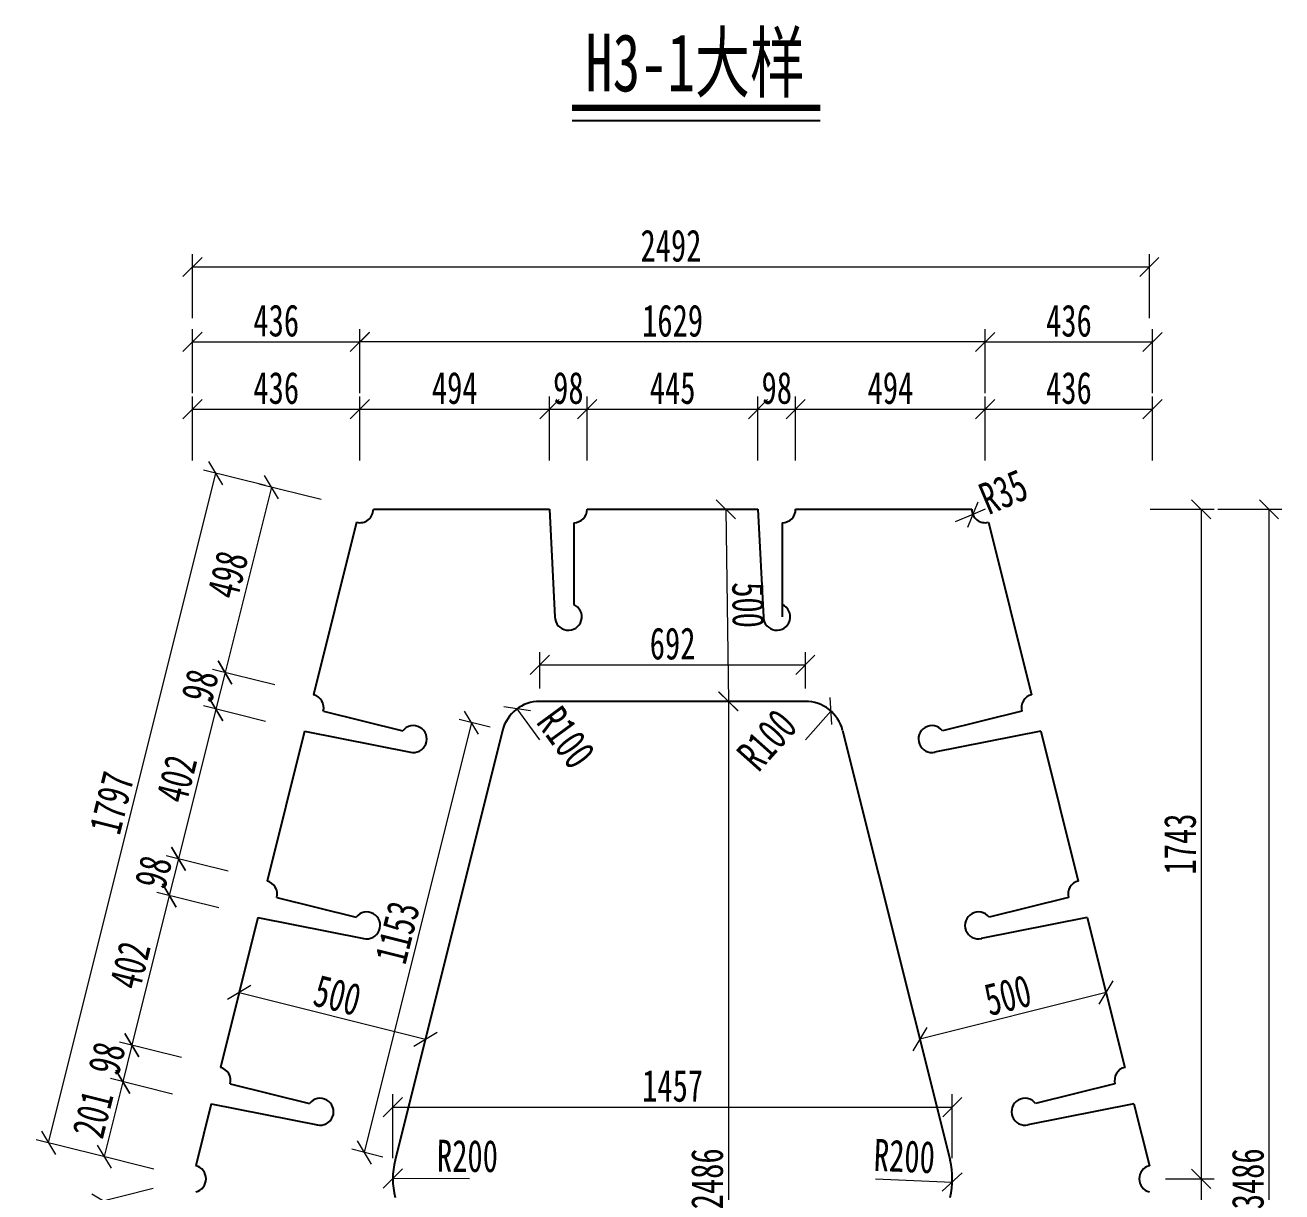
# Model space of a CAD drawing. Header units: millimetres. Extents: x -450182 to -147179, y 306993 to 695793.
# Drawn here: x -171378 to -168106, y 354258 to 357295 of the extents above; entities that cross this region are included whole.
import ezdxf

# ---------------------------------------------------------------- set-up
doc = ezdxf.new("R2010")
doc.units = ezdxf.units.MM
doc.header["$PDMODE"] = 34
doc.layers.get('Defpoints').update_dxf_attribs({"color": 8})
for name, color, linetype, lineweight in [('加粗线', 6, 'Continuous', 25), ('标注', 4, 'Continuous', 13), ('细线', 4, 'Continuous', 15), ('钢板粗线', 1, 'Continuous', 25)]:
    doc.layers.add(name, color=color, linetype=linetype, lineweight=lineweight)
doc.styles.add('111', font='仿宋_GB2312.ttf', dxfattribs={"width": 0.7})
doc.styles.get("Standard").update_dxf_attribs({"font": '仿宋_GB2312.ttf'})
doc.dimstyles.new('200', dxfattribs={"dimscale": 0, "dimtxt": 2.5, "dimasz": 1.5, "dimexe": 1, "dimexo": 1, "dimgap": 0.4, "dimtad": 1, "dimdec": 0, "dimdsep": 46, "dimtxsty": '111', "dimblk": 'OBLIQUE', "dimcen": 0, "dimclrd": 256, "dimclre": 256, "dimclrt": 256, "dimadec": 1, "dimazin": 2, "dimtfac": 1, "dimtdec": 0, "dimtmove": 2, "dimatfit": 3, "dimfxl": 4, "dimfxlon": 1, "dimtolj": 1, "dimlwd": -1, "dimlwe": -1, "dimarcsym": 0})

# ---------------------------------------------------------------- blocks, each defined once
blk = doc.blocks.new('_Oblique')
at = {"color": 0, "linetype": 'ByBlock', "lineweight": -2}
blk.add_line((-0.5, -0.5), (0.5, 0.5), dxfattribs=at)
blk = doc.blocks.new('*D401')
at = {"layer": 'Defpoints', "color": 0, "transparency": 16777216}
for p in [(-168913, 356035.1), (-168138.9, 356035.1), (-168913, 352549.1)]:
    blk.add_point(p, dxfattribs=at)
at = {"layer": '标注', "transparency": 16777216}
for p, q in [((-168272.2, 356035.1), (-168105.6, 356035.1)), ((-168138.9, 352549.1), (-168138.9, 356035.1)), ((-168272.2, 352549.1), (-168105.6, 352549.1))]:
    blk.add_line(p, q, dxfattribs=at)
at = {"layer": '标注', "transparency": 16777216, "xscale": 49.99999999999993, "yscale": 49.99999999999993, "zscale": 49.99999999999993}
for p, rotation in [((-168138.9, 356035.1), 90), ((-168138.9, 352549.1), 270)]:
    blk.add_blockref('_Oblique', p, dxfattribs=dict(at, rotation=rotation))
at = {"layer": '标注', "transparency": 16777216, "insert": (-168193.9, 354292.1), "char_height": 83.33, "attachment_point": 5, "rotation": 90, "style": '111'}
blk.add_mtext('\\A1;3486', dxfattribs=at)
blk = doc.blocks.new('*D461')
at = {"layer": 'Defpoints', "color": 0, "transparency": 16777216}
for p in [(-170506.5, 356035.1), (-170857.8, 355610), (-170627.2, 355552.3)]:
    blk.add_point(p, dxfattribs=at)
at = {"layer": '标注', "transparency": 16777216}
for p, q in [((-170737.1, 356092.8), (-170857.8, 355610)), ((-170607.7, 356060.4), (-170769.4, 356100.9)), ((-170728.4, 355577.7), (-170890.1, 355618.1))]:
    blk.add_line(p, q, dxfattribs=at)
at = {"layer": '标注', "transparency": 16777216, "xscale": 49.99999999999993, "yscale": 49.99999999999993, "zscale": 49.99999999999993}
for p, rotation in [((-170737.1, 356092.8), 75.96375652006344), ((-170857.8, 355610), 255.9637565200634)]:
    blk.add_blockref('_Oblique', p, dxfattribs=dict(at, rotation=rotation))
at = {"layer": '标注', "transparency": 16777216, "insert": (-170850.8, 355864.7), "char_height": 83.33, "attachment_point": 5, "rotation": 75.9638, "style": '111'}
blk.add_mtext('\\A1;498', dxfattribs=at)
blk = doc.blocks.new('*D462')
at = {"layer": 'Defpoints', "color": 0, "transparency": 16777216}
for p in [(-170627.2, 355552.3), (-170881.6, 355514.9), (-170650.9, 355457.3)]:
    blk.add_point(p, dxfattribs=at)
at = {"layer": '标注', "transparency": 16777216}
for p, q in [((-170728.4, 355577.7), (-170890.1, 355618.1)), ((-170857.8, 355610), (-170881.6, 355514.9)), ((-170752.2, 355482.6), (-170913.9, 355523))]:
    blk.add_line(p, q, dxfattribs=at)
at = {"layer": '标注', "transparency": 16777216, "xscale": 49.99999999999993, "yscale": 49.99999999999993, "zscale": 49.99999999999993}
for p, rotation in [((-170857.8, 355610), 75.96375653207352), ((-170881.6, 355514.9), 255.9637565320735)]:
    blk.add_blockref('_Oblique', p, dxfattribs=dict(at, rotation=rotation))
at = {"layer": '标注', "transparency": 16777216, "insert": (-170923, 355575.8), "char_height": 83.33, "attachment_point": 5, "rotation": 75.9638, "style": '111'}
blk.add_mtext('\\A1;98', dxfattribs=at)
blk = doc.blocks.new('*D463')
at = {"layer": 'Defpoints', "color": 0, "transparency": 16777216}
for p in [(-170650.9, 355457.3), (-170979.1, 355124.9), (-170748.4, 355067.3)]:
    blk.add_point(p, dxfattribs=at)
at = {"layer": '标注', "transparency": 16777216}
for p, q in [((-170752.2, 355482.6), (-170913.9, 355523)), ((-170881.6, 355514.9), (-170979.1, 355124.9)), ((-170849.7, 355092.6), (-171011.4, 355133))]:
    blk.add_line(p, q, dxfattribs=at)
at = {"layer": '标注', "transparency": 16777216, "xscale": 49.99999999999993, "yscale": 49.99999999999993, "zscale": 49.99999999999993}
for p, rotation in [((-170881.6, 355514.9), 75.96375653207551), ((-170979.1, 355124.9), 255.9637565320755)]:
    blk.add_blockref('_Oblique', p, dxfattribs=dict(at, rotation=rotation))
at = {"layer": '标注', "transparency": 16777216, "insert": (-170983.7, 355333.3), "char_height": 83.33, "attachment_point": 5, "rotation": 75.9638, "style": '111'}
blk.add_mtext('\\A1;402', dxfattribs=at)
blk = doc.blocks.new('*D464')
at = {"layer": 'Defpoints', "color": 0, "transparency": 16777216}
for p in [(-170748.4, 355067.3), (-171002.8, 355029.8), (-170772.2, 354972.2)]:
    blk.add_point(p, dxfattribs=at)
at = {"layer": '标注', "transparency": 16777216}
for p, q in [((-170849.7, 355092.6), (-171011.4, 355133)), ((-170979.1, 355124.9), (-171002.8, 355029.8)), ((-170873.5, 354997.5), (-171035.2, 355037.9))]:
    blk.add_line(p, q, dxfattribs=at)
at = {"layer": '标注', "transparency": 16777216, "xscale": 49.99999999999993, "yscale": 49.99999999999993, "zscale": 49.99999999999993}
for p, rotation in [((-170979.1, 355124.9), 75.96375653205696), ((-171002.8, 355029.8), 255.9637565320569)]:
    blk.add_blockref('_Oblique', p, dxfattribs=dict(at, rotation=rotation))
at = {"layer": '标注', "transparency": 16777216, "insert": (-171044.3, 355090.7), "char_height": 83.33, "attachment_point": 5, "rotation": 75.9638, "style": '111'}
blk.add_mtext('\\A1;98', dxfattribs=at)
blk = doc.blocks.new('*D465')
at = {"layer": 'Defpoints', "color": 0, "transparency": 16777216}
for p in [(-170772.2, 354972.2), (-171100.3, 354639.8), (-170869.7, 354582.2)]:
    blk.add_point(p, dxfattribs=at)
at = {"layer": '标注', "transparency": 16777216}
for p, q in [((-171002.8, 355029.8), (-171100.3, 354639.8)), ((-170873.5, 354997.5), (-171035.2, 355037.9)), ((-170971, 354607.5), (-171132.7, 354647.9))]:
    blk.add_line(p, q, dxfattribs=at)
at = {"layer": '标注', "transparency": 16777216, "xscale": 49.99999999999993, "yscale": 49.99999999999993, "zscale": 49.99999999999993}
for p, rotation in [((-171002.8, 355029.8), 75.9637565320856), ((-171100.3, 354639.8), 255.9637565320856)]:
    blk.add_blockref('_Oblique', p, dxfattribs=dict(at, rotation=rotation))
at = {"layer": '标注', "transparency": 16777216, "insert": (-171104.9, 354848.2), "char_height": 83.33, "attachment_point": 5, "rotation": 75.9638, "style": '111'}
blk.add_mtext('\\A1;402', dxfattribs=at)
blk = doc.blocks.new('*D466')
at = {"layer": 'Defpoints', "color": 0, "transparency": 16777216}
for p in [(-170869.7, 354582.2), (-171124.1, 354544.8), (-170893.5, 354487.1)]:
    blk.add_point(p, dxfattribs=at)
at = {"layer": '标注', "transparency": 16777216}
for p, q in [((-170971, 354607.5), (-171132.7, 354647.9)), ((-171100.3, 354639.8), (-171124.1, 354544.8)), ((-170994.7, 354512.4), (-171156.4, 354552.9))]:
    blk.add_line(p, q, dxfattribs=at)
at = {"layer": '标注', "transparency": 16777216, "xscale": 49.99999999999993, "yscale": 49.99999999999993, "zscale": 49.99999999999993}
for p, rotation in [((-171100.3, 354639.8), 75.96375653207352), ((-171124.1, 354544.8), 255.9637565320735)]:
    blk.add_blockref('_Oblique', p, dxfattribs=dict(at, rotation=rotation))
at = {"layer": '标注', "transparency": 16777216, "insert": (-171165.6, 354605.7), "char_height": 83.33, "attachment_point": 5, "rotation": 75.9638, "style": '111'}
blk.add_mtext('\\A1;98', dxfattribs=at)
blk = doc.blocks.new('*D467')
at = {"layer": 'Defpoints', "color": 0, "transparency": 16777216}
for p in [(-170893.5, 354487.1), (-171172.8, 354349.8), (-170942.2, 354292.1)]:
    blk.add_point(p, dxfattribs=at)
at = {"layer": '标注', "transparency": 16777216}
for p, q in [((-171124.1, 354544.8), (-171172.8, 354349.8)), ((-170994.7, 354512.4), (-171156.4, 354552.9)), ((-171043.5, 354317.4), (-171205.2, 354357.9))]:
    blk.add_line(p, q, dxfattribs=at)
at = {"layer": '标注', "transparency": 16777216, "xscale": 49.99999999999993, "yscale": 49.99999999999993, "zscale": 49.99999999999993}
for p, rotation in [((-171124.1, 354544.8), 75.96375653207751), ((-171172.8, 354349.8), 255.9637565320776)]:
    blk.add_blockref('_Oblique', p, dxfattribs=dict(at, rotation=rotation))
at = {"layer": '标注', "transparency": 16777216, "insert": (-171201.8, 354460.6), "char_height": 83.33, "attachment_point": 5, "rotation": 75.9638, "style": '111'}
blk.add_mtext('\\A1;201', dxfattribs=at)
blk = doc.blocks.new('*D468')
at = {"layer": 'Defpoints', "color": 0, "transparency": 16777216}
for p in [(-170942.2, 354292.1), (-170893.5, 354097.1), (-171125.2, 354039.2)]:
    blk.add_point(p, dxfattribs=at)
at = {"layer": '标注', "transparency": 16777216}
for p, q in [((-171044.6, 354266.5), (-171206.3, 354226.1)), ((-171173.9, 354234.2), (-171125.2, 354039.2)), ((-170995.8, 354071.5), (-171157.5, 354031.1))]:
    blk.add_line(p, q, dxfattribs=at)
at = {"layer": '标注', "transparency": 16777216, "xscale": 49.99999999999993, "yscale": 49.99999999999993, "zscale": 49.99999999999993}
for p, rotation in [((-171173.9, 354234.2), 104.0362434679305), ((-171125.2, 354039.2), 284.0362434679305)]:
    blk.add_blockref('_Oblique', p, dxfattribs=dict(at, rotation=rotation))
at = {"layer": '标注', "transparency": 16777216, "insert": (-171096.2, 354150), "char_height": 83.33, "attachment_point": 5, "rotation": 284.0362, "style": '111'}
blk.add_mtext('\\A1;201', dxfattribs=at)
blk = doc.blocks.new('*D475')
at = {"layer": 'Defpoints', "color": 0, "transparency": 16777216}
for p in [(-170942.2, 354292.1), (-171346, 354191.2), (-170506.5, 352549.1)]:
    blk.add_point(p, dxfattribs=at)
at = {"layer": '标注', "transparency": 16777216}
for p, q in [((-171216.6, 354223.5), (-171378.3, 354183.1)), ((-170910.2, 352448.2), (-171346, 354191.2)), ((-170780.9, 352480.5), (-170942.5, 352440.1))]:
    blk.add_line(p, q, dxfattribs=at)
at = {"layer": '标注', "transparency": 16777216, "xscale": 49.99999999999993, "yscale": 49.99999999999993, "zscale": 49.99999999999993}
for p, rotation in [((-171346, 354191.2), 104.0362434679278), ((-170910.2, 352448.2), 284.0362434679278)]:
    blk.add_blockref('_Oblique', p, dxfattribs=dict(at, rotation=rotation))
at = {"layer": '标注', "transparency": 16777216, "insert": (-171074.7, 353333), "char_height": 83.33, "attachment_point": 5, "rotation": 284.0362, "style": '111'}
blk.add_mtext('\\A1;1797', dxfattribs=at)
blk = doc.blocks.new('*D476')
at = {"layer": 'Defpoints', "color": 0, "transparency": 16777216}
for p in [(-170881.7, 356128.9), (-170506.5, 356035.1), (-170942.2, 354292.1)]:
    blk.add_point(p, dxfattribs=at)
at = {"layer": '标注', "transparency": 16777216}
for p, q in [((-171317.4, 354385.9), (-170881.7, 356128.9)), ((-170752.3, 356096.6), (-170914, 356137)), ((-171188.1, 354353.6), (-171349.7, 354394))]:
    blk.add_line(p, q, dxfattribs=at)
at = {"layer": '标注', "transparency": 16777216, "xscale": 49.99999999999993, "yscale": 49.99999999999993, "zscale": 49.99999999999993}
for p, rotation in [((-170881.7, 356128.9), 75.96375652874872), ((-171317.4, 354385.9), 255.9637565287487)]:
    blk.add_blockref('_Oblique', p, dxfattribs=dict(at, rotation=rotation))
at = {"layer": '标注', "transparency": 16777216, "insert": (-171152.9, 355270.8), "char_height": 83.33, "attachment_point": 5, "rotation": 75.9638, "style": '111'}
blk.add_mtext('\\A1;1797', dxfattribs=at)
blk = doc.blocks.new('*D477')
at = {"layer": 'Defpoints', "color": 0, "transparency": 16777216}
for p in [(-169346.4, 355630.2), (-170038, 355535.1), (-169346.4, 355535.1)]:
    blk.add_point(p, dxfattribs=at)
at = {"layer": '标注', "transparency": 16777216}
for p, q in [((-170038, 355568.5), (-170038, 355663.5)), ((-169346.4, 355568.5), (-169346.4, 355663.5)), ((-170038, 355630.2), (-169346.4, 355630.2))]:
    blk.add_line(p, q, dxfattribs=at)
at = {"layer": '标注', "transparency": 16777216, "xscale": 49.99999999999993, "yscale": 49.99999999999993, "zscale": 49.99999999999993, "rotation": 180}
blk.add_blockref('_Oblique', (-170038, 355630.2), dxfattribs=at)
at = {"layer": '标注', "transparency": 16777216, "xscale": 49.99999999999993, "yscale": 49.99999999999993, "zscale": 49.99999999999993}
blk.add_blockref('_Oblique', (-169346.4, 355630.2), dxfattribs=at)
at = {"layer": '标注', "transparency": 16777216, "insert": (-169692.2, 355685.2), "char_height": 83.33, "attachment_point": 5, "style": '111'}
blk.add_mtext('\\A1;692', dxfattribs=at)
blk = doc.blocks.new('*D478')
at = {"layer": 'Defpoints', "color": 0, "transparency": 16777216}
for p in [(-170135, 355459.4), (-170495.4, 354360.8), (-170414.7, 354340.6)]:
    blk.add_point(p, dxfattribs=at)
at = {"layer": '标注', "transparency": 16777216}
for p, q in [((-170167.4, 355467.5), (-170248.1, 355487.6)), ((-170215.7, 355479.6), (-170495.4, 354360.8)), ((-170447.1, 354348.7), (-170527.8, 354368.9))]:
    blk.add_line(p, q, dxfattribs=at)
at = {"layer": '标注', "transparency": 16777216, "xscale": 49.99999999999993, "yscale": 49.99999999999993, "zscale": 49.99999999999993}
for p, rotation in [((-170215.7, 355479.6), 75.9637565320728), ((-170495.4, 354360.8), 255.9637565320728)]:
    blk.add_blockref('_Oblique', p, dxfattribs=dict(at, rotation=rotation))
at = {"layer": '标注', "transparency": 16777216, "insert": (-170408.9, 354933.5), "char_height": 83.33, "attachment_point": 5, "rotation": 75.9638, "style": '111'}
blk.add_mtext('\\A1;1153', dxfattribs=at)
blk = doc.blocks.new('*D487')
at = {"layer": 'Defpoints', "color": 0, "transparency": 16777216}
for p in [(-169553.3, 356035.1), (-169547, 355535.1), (-169547, 355535.1)]:
    blk.add_point(p, dxfattribs=at)
at = {"layer": '标注', "transparency": 16777216}
for p, q in [((-169553.3, 356035.1), (-169519.9, 356035.5)), ((-169553.3, 356035.1), (-169547, 355535.1)), ((-169547, 355535.1), (-169513.7, 355535.5))]:
    blk.add_line(p, q, dxfattribs=at)
at = {"layer": '标注', "transparency": 16777216, "xscale": 49.99999999999993, "yscale": 49.99999999999993, "zscale": 49.99999999999993}
for p, rotation in [((-169553.3, 356035.1), 90.71412636997809), ((-169547, 355535.1), 270.7141263699781)]:
    blk.add_blockref('_Oblique', p, dxfattribs=dict(at, rotation=rotation))
at = {"layer": '标注', "transparency": 16777216, "insert": (-169495.2, 355785.8), "char_height": 83.33, "attachment_point": 5, "rotation": 270.7141, "style": '111'}
blk.add_mtext('\\A1;500', dxfattribs=at)
blk = doc.blocks.new('*D488')
at = {"layer": 'Defpoints', "color": 0, "transparency": 16777216}
for p in [(-170821, 354777.2), (-170335.9, 354655.9), (-170335.9, 354655.9)]:
    blk.add_point(p, dxfattribs=at)
at = {"layer": '标注', "transparency": 16777216}
for p, q in [((-170821, 354777.2), (-170829, 354744.9)), ((-170821, 354777.2), (-170335.9, 354655.9)), ((-170335.9, 354655.9), (-170344, 354623.6))]:
    blk.add_line(p, q, dxfattribs=at)
at = {"layer": '标注', "transparency": 16777216, "xscale": 49.99999999999993, "yscale": 49.99999999999993, "zscale": 49.99999999999993}
for p, rotation in [((-170821, 354777.2), 165.9637565320751), ((-170335.9, 354655.9), 345.9637565320751)]:
    blk.add_blockref('_Oblique', p, dxfattribs=dict(at, rotation=rotation))
at = {"layer": '标注', "transparency": 16777216, "insert": (-170565.1, 354769.9), "char_height": 83.33, "attachment_point": 5, "rotation": 345.9638, "style": '111'}
blk.add_mtext('\\A1;500', dxfattribs=at)
blk = doc.blocks.new('*D489')
at = {"layer": 'Defpoints', "color": 0, "transparency": 16777216}
for p in [(-168563.5, 354777.2), (-169048.6, 354655.9), (-169048.6, 354655.9)]:
    blk.add_point(p, dxfattribs=at)
at = {"layer": '标注', "transparency": 16777216}
for p, q in [((-168563.5, 354777.2), (-169048.6, 354655.9)), ((-168563.5, 354777.2), (-168555.4, 354744.9)), ((-169048.6, 354655.9), (-169040.5, 354623.6))]:
    blk.add_line(p, q, dxfattribs=at)
at = {"layer": '标注', "transparency": 16777216, "xscale": 49.99999999999993, "yscale": 49.99999999999993, "zscale": 49.99999999999993}
for p, rotation in [((-168563.5, 354777.2), 14.03624346792401), ((-169048.6, 354655.9), 194.036243467924)]:
    blk.add_blockref('_Oblique', p, dxfattribs=dict(at, rotation=rotation))
at = {"layer": '标注', "transparency": 16777216, "insert": (-168819.4, 354769.9), "char_height": 83.33, "attachment_point": 5, "rotation": 14.0362, "style": '111'}
blk.add_mtext('\\A1;500', dxfattribs=at)
blk = doc.blocks.new('*D492')
at = {"layer": 'Defpoints', "color": 0, "transparency": 16777216}
for p in [(-170506.5, 356295.5), (-170506.5, 356035.1), (-170942.2, 354292.1)]:
    blk.add_point(p, dxfattribs=at)
at = {"layer": '标注', "transparency": 16777216}
for p, q in [((-170942.2, 356162.1), (-170942.2, 356328.8)), ((-170506.5, 356162.1), (-170506.5, 356328.8)), ((-170942.2, 356295.5), (-170506.5, 356295.5))]:
    blk.add_line(p, q, dxfattribs=at)
at = {"layer": '标注', "transparency": 16777216, "xscale": 49.99999999999993, "yscale": 49.99999999999993, "zscale": 49.99999999999993, "rotation": 180}
blk.add_blockref('_Oblique', (-170942.2, 356295.5), dxfattribs=at)
at = {"layer": '标注', "transparency": 16777216, "xscale": 49.99999999999993, "yscale": 49.99999999999993, "zscale": 49.99999999999993}
blk.add_blockref('_Oblique', (-170506.5, 356295.5), dxfattribs=at)
at = {"layer": '标注', "transparency": 16777216, "insert": (-170724.4, 356350.5), "char_height": 83.33, "attachment_point": 5, "style": '111'}
blk.add_mtext('\\A1;436', dxfattribs=at)
blk = doc.blocks.new('*D493')
at = {"layer": 'Defpoints', "color": 0, "transparency": 16777216}
for p in [(-170012.6, 356295.5), (-170506.5, 356035.1), (-170012.6, 356035.1)]:
    blk.add_point(p, dxfattribs=at)
at = {"layer": '标注', "transparency": 16777216}
for p, q in [((-170506.5, 356162.1), (-170506.5, 356328.8)), ((-170012.6, 356162.1), (-170012.6, 356328.8)), ((-170506.5, 356295.5), (-170012.6, 356295.5))]:
    blk.add_line(p, q, dxfattribs=at)
at = {"layer": '标注', "transparency": 16777216, "xscale": 49.99999999999993, "yscale": 49.99999999999993, "zscale": 49.99999999999993, "rotation": 180}
blk.add_blockref('_Oblique', (-170506.5, 356295.5), dxfattribs=at)
at = {"layer": '标注', "transparency": 16777216, "xscale": 49.99999999999993, "yscale": 49.99999999999993, "zscale": 49.99999999999993}
blk.add_blockref('_Oblique', (-170012.6, 356295.5), dxfattribs=at)
at = {"layer": '标注', "transparency": 16777216, "insert": (-170259.6, 356350.5), "char_height": 83.33, "attachment_point": 5, "style": '111'}
blk.add_mtext('\\A1;494', dxfattribs=at)
blk = doc.blocks.new('*D494')
at = {"layer": 'Defpoints', "color": 0, "transparency": 16777216}
for p in [(-169914.6, 356295.5), (-170012.6, 356035.1), (-169914.6, 356035.1)]:
    blk.add_point(p, dxfattribs=at)
at = {"layer": '标注', "transparency": 16777216}
for p, q in [((-170012.6, 356162.1), (-170012.6, 356328.8)), ((-169914.6, 356162.1), (-169914.6, 356328.8)), ((-170012.6, 356295.5), (-169914.6, 356295.5))]:
    blk.add_line(p, q, dxfattribs=at)
at = {"layer": '标注', "transparency": 16777216, "xscale": 49.99999999999993, "yscale": 49.99999999999993, "zscale": 49.99999999999993, "rotation": 180}
blk.add_blockref('_Oblique', (-170012.6, 356295.5), dxfattribs=at)
at = {"layer": '标注', "transparency": 16777216, "xscale": 49.99999999999993, "yscale": 49.99999999999993, "zscale": 49.99999999999993}
blk.add_blockref('_Oblique', (-169914.6, 356295.5), dxfattribs=at)
at = {"layer": '标注', "transparency": 16777216, "insert": (-169963.6, 356350.5), "char_height": 83.33, "attachment_point": 5, "style": '111'}
blk.add_mtext('\\A1;98', dxfattribs=at)
blk = doc.blocks.new('*D495')
at = {"layer": 'Defpoints', "color": 0, "transparency": 16777216}
for p in [(-169469.8, 356295.5), (-169914.6, 356035.1), (-169469.8, 356035.1)]:
    blk.add_point(p, dxfattribs=at)
at = {"layer": '标注', "transparency": 16777216}
for p, q in [((-169914.6, 356162.1), (-169914.6, 356328.8)), ((-169469.8, 356162.1), (-169469.8, 356328.8)), ((-169914.6, 356295.5), (-169469.8, 356295.5))]:
    blk.add_line(p, q, dxfattribs=at)
at = {"layer": '标注', "transparency": 16777216, "xscale": 49.99999999999993, "yscale": 49.99999999999993, "zscale": 49.99999999999993, "rotation": 180}
blk.add_blockref('_Oblique', (-169914.6, 356295.5), dxfattribs=at)
at = {"layer": '标注', "transparency": 16777216, "xscale": 49.99999999999993, "yscale": 49.99999999999993, "zscale": 49.99999999999993}
blk.add_blockref('_Oblique', (-169469.8, 356295.5), dxfattribs=at)
at = {"layer": '标注', "transparency": 16777216, "insert": (-169692.2, 356350.5), "char_height": 83.33, "attachment_point": 5, "style": '111'}
blk.add_mtext('\\A1;445', dxfattribs=at)
blk = doc.blocks.new('*D496')
at = {"layer": 'Defpoints', "color": 0, "transparency": 16777216}
for p in [(-168878, 356295.5), (-169371.8, 356035.1), (-168878, 356035.1)]:
    blk.add_point(p, dxfattribs=at)
at = {"layer": '标注', "transparency": 16777216}
for p, q in [((-169371.8, 356162.1), (-169371.8, 356328.8)), ((-168878, 356162.1), (-168878, 356328.8)), ((-169371.8, 356295.5), (-168878, 356295.5))]:
    blk.add_line(p, q, dxfattribs=at)
at = {"layer": '标注', "transparency": 16777216, "xscale": 49.99999999999993, "yscale": 49.99999999999993, "zscale": 49.99999999999993, "rotation": 180}
blk.add_blockref('_Oblique', (-169371.8, 356295.5), dxfattribs=at)
at = {"layer": '标注', "transparency": 16777216, "xscale": 49.99999999999993, "yscale": 49.99999999999993, "zscale": 49.99999999999993}
blk.add_blockref('_Oblique', (-168878, 356295.5), dxfattribs=at)
at = {"layer": '标注', "transparency": 16777216, "insert": (-169124.9, 356350.5), "char_height": 83.33, "attachment_point": 5, "style": '111'}
blk.add_mtext('\\A1;494', dxfattribs=at)
blk = doc.blocks.new('*D497')
at = {"layer": 'Defpoints', "color": 0, "transparency": 16777216}
for p in [(-170506.5, 356470.7), (-170506.5, 356035.1), (-168878, 356035.1)]:
    blk.add_point(p, dxfattribs=at)
at = {"layer": '标注', "transparency": 16777216}
for p, q in [((-170506.5, 356337.4), (-170506.5, 356504.1)), ((-168878, 356337.4), (-168878, 356504.1)), ((-168878, 356470.7), (-170506.5, 356470.7))]:
    blk.add_line(p, q, dxfattribs=at)
at = {"layer": '标注', "transparency": 16777216, "xscale": 49.99999999999993, "yscale": 49.99999999999993, "zscale": 49.99999999999993, "rotation": 180}
blk.add_blockref('_Oblique', (-170506.5, 356470.7), dxfattribs=at)
at = {"layer": '标注', "transparency": 16777216, "xscale": 49.99999999999993, "yscale": 49.99999999999993, "zscale": 49.99999999999993}
blk.add_blockref('_Oblique', (-168878, 356470.7), dxfattribs=at)
at = {"layer": '标注', "transparency": 16777216, "insert": (-169692.2, 356525.7), "char_height": 83.33, "attachment_point": 5, "style": '111'}
blk.add_mtext('\\A1;1629', dxfattribs=at)
blk = doc.blocks.new('*D498')
at = {"layer": 'Defpoints', "color": 0, "transparency": 16777216}
for p in [(-168450.7, 356665.9), (-170942.2, 354292.1), (-168450.7, 354258.2)]:
    blk.add_point(p, dxfattribs=at)
at = {"layer": '标注', "transparency": 16777216}
for p, q in [((-170942.2, 356532.6), (-170942.2, 356699.2)), ((-168450.7, 356532.6), (-168450.7, 356699.2)), ((-170942.2, 356665.9), (-168450.7, 356665.9))]:
    blk.add_line(p, q, dxfattribs=at)
at = {"layer": '标注', "transparency": 16777216, "xscale": 49.99999999999993, "yscale": 49.99999999999993, "zscale": 49.99999999999993, "rotation": 180}
blk.add_blockref('_Oblique', (-170942.2, 356665.9), dxfattribs=at)
at = {"layer": '标注', "transparency": 16777216, "xscale": 49.99999999999993, "yscale": 49.99999999999993, "zscale": 49.99999999999993}
blk.add_blockref('_Oblique', (-168450.7, 356665.9), dxfattribs=at)
at = {"layer": '标注', "transparency": 16777216, "insert": (-169696.5, 356720.9), "char_height": 83.33, "attachment_point": 5, "style": '111'}
blk.add_mtext('\\A1;2492', dxfattribs=at)
blk = doc.blocks.new('*D499')
at = {"layer": 'Defpoints', "color": 0, "transparency": 16777216}
for p in [(-170506.5, 356471), (-170506.5, 356210.7), (-170942.2, 354467.7)]:
    blk.add_point(p, dxfattribs=at)
at = {"layer": '标注', "transparency": 16777216}
for p, q in [((-170942.2, 356337.7), (-170942.2, 356504.4)), ((-170506.5, 356337.7), (-170506.5, 356504.4)), ((-170942.2, 356471), (-170506.5, 356471))]:
    blk.add_line(p, q, dxfattribs=at)
at = {"layer": '标注', "transparency": 16777216, "xscale": 49.99999999999993, "yscale": 49.99999999999993, "zscale": 49.99999999999993, "rotation": 180}
blk.add_blockref('_Oblique', (-170942.2, 356471), dxfattribs=at)
at = {"layer": '标注', "transparency": 16777216, "xscale": 49.99999999999993, "yscale": 49.99999999999993, "zscale": 49.99999999999993}
blk.add_blockref('_Oblique', (-170506.5, 356471), dxfattribs=at)
at = {"layer": '标注', "transparency": 16777216, "insert": (-170724.4, 356526), "char_height": 83.33, "attachment_point": 5, "style": '111'}
blk.add_mtext('\\A1;436', dxfattribs=at)
blk = doc.blocks.new('*D500')
at = {"layer": 'Defpoints', "color": 0, "transparency": 16777216}
for p in [(-168442.2, 356470.7), (-168442.2, 356210.4), (-168878, 354467.4)]:
    blk.add_point(p, dxfattribs=at)
at = {"layer": '标注', "transparency": 16777216}
for p, q in [((-168878, 356337.4), (-168878, 356504.1)), ((-168442.2, 356337.4), (-168442.2, 356504.1)), ((-168878, 356470.7), (-168442.2, 356470.7))]:
    blk.add_line(p, q, dxfattribs=at)
at = {"layer": '标注', "transparency": 16777216, "xscale": 49.99999999999993, "yscale": 49.99999999999993, "zscale": 49.99999999999993, "rotation": 180}
blk.add_blockref('_Oblique', (-168878, 356470.7), dxfattribs=at)
at = {"layer": '标注', "transparency": 16777216, "xscale": 49.99999999999993, "yscale": 49.99999999999993, "zscale": 49.99999999999993}
blk.add_blockref('_Oblique', (-168442.2, 356470.7), dxfattribs=at)
at = {"layer": '标注', "transparency": 16777216, "insert": (-168660.1, 356525.7), "char_height": 83.33, "attachment_point": 5, "style": '111'}
blk.add_mtext('\\A1;436', dxfattribs=at)
blk = doc.blocks.new('*D501')
at = {"layer": 'Defpoints', "color": 0, "transparency": 16777216}
for p in [(-168442.2, 356295.5), (-168442.2, 356035.1), (-168878, 354292.1)]:
    blk.add_point(p, dxfattribs=at)
at = {"layer": '标注', "transparency": 16777216}
for p, q in [((-168878, 356162.1), (-168878, 356328.8)), ((-168442.2, 356162.1), (-168442.2, 356328.8)), ((-168878, 356295.5), (-168442.2, 356295.5))]:
    blk.add_line(p, q, dxfattribs=at)
at = {"layer": '标注', "transparency": 16777216, "xscale": 49.99999999999993, "yscale": 49.99999999999993, "zscale": 49.99999999999993, "rotation": 180}
blk.add_blockref('_Oblique', (-168878, 356295.5), dxfattribs=at)
at = {"layer": '标注', "transparency": 16777216, "xscale": 49.99999999999993, "yscale": 49.99999999999993, "zscale": 49.99999999999993}
blk.add_blockref('_Oblique', (-168442.2, 356295.5), dxfattribs=at)
at = {"layer": '标注', "transparency": 16777216, "insert": (-168660.1, 356350.5), "char_height": 83.33, "attachment_point": 5, "style": '111'}
blk.add_mtext('\\A1;436', dxfattribs=at)
blk = doc.blocks.new('*D574')
at = {"layer": 'Defpoints', "color": 0, "transparency": 16777216}
for p in [(-170420.7, 354293), (-170220.7, 354292.1)]:
    blk.add_point(p, dxfattribs=at)
at = {"layer": '标注', "transparency": 16777216}
blk.add_line((-170220.7, 354292.1), (-170420.7, 354293), dxfattribs=at)
at = {"layer": '标注', "transparency": 16777216, "xscale": 49.99999999999993, "yscale": 49.99999999999993, "zscale": 49.99999999999993, "rotation": 179.7513098993672}
blk.add_blockref('_Oblique', (-170420.7, 354293), dxfattribs=at)
at = {"layer": '标注', "transparency": 16777216, "insert": (-170226.4, 354351.1), "char_height": 83.33, "attachment_point": 5, "rotation": 359.7513, "style": '111'}
blk.add_mtext('\\A1;R200', dxfattribs=at)
blk = doc.blocks.new('*D575')
at = {"layer": 'Defpoints', "color": 0, "transparency": 16777216}
for p in [(-170097.1, 355515.8), (-170038, 355435.1)]:
    blk.add_point(p, dxfattribs=at)
at = {"layer": '标注', "transparency": 16777216}
blk.add_line((-170038, 355435.1), (-170097.1, 355515.8), dxfattribs=at)
at = {"layer": '标注', "transparency": 16777216, "xscale": 49.99999999999993, "yscale": 49.99999999999993, "zscale": 49.99999999999993, "rotation": 126.2212743537783}
blk.add_blockref('_Oblique', (-170097.1, 355515.8), dxfattribs=at)
at = {"layer": '标注', "transparency": 16777216, "insert": (-169969.6, 355440.6), "char_height": 83.33, "attachment_point": 5, "rotation": 306.2213, "style": '111'}
blk.add_mtext('\\A1;R100', dxfattribs=at)
blk = doc.blocks.new('*D576')
at = {"layer": 'Defpoints', "color": 0, "transparency": 16777216}
for p in [(-169279.9, 355509.8), (-169346.4, 355435.1)]:
    blk.add_point(p, dxfattribs=at)
at = {"layer": '标注', "transparency": 16777216}
blk.add_line((-169346.4, 355435.1), (-169279.9, 355509.8), dxfattribs=at)
at = {"layer": '标注', "transparency": 16777216, "xscale": 49.99999999999993, "yscale": 49.99999999999993, "zscale": 49.99999999999993, "rotation": 48.27477589680808}
blk.add_blockref('_Oblique', (-169279.9, 355509.8), dxfattribs=at)
at = {"layer": '标注', "transparency": 16777216, "insert": (-169446.4, 355434.6), "char_height": 83.33, "attachment_point": 5, "rotation": 48.2748, "style": '111'}
blk.add_mtext('\\A1;R100', dxfattribs=at)
blk = doc.blocks.new('*D577')
at = {"layer": 'Defpoints', "color": 0, "transparency": 16777216}
for p in [(-169163.8, 354292.1), (-168964, 354283.7)]:
    blk.add_point(p, dxfattribs=at)
at = {"layer": '标注', "transparency": 16777216}
blk.add_line((-169163.8, 354292.1), (-168964, 354283.7), dxfattribs=at)
at = {"layer": '标注', "transparency": 16777216, "xscale": 49.99999999999993, "yscale": 49.99999999999993, "zscale": 49.99999999999993, "rotation": 357.5748986010842}
blk.add_blockref('_Oblique', (-168964, 354283.7), dxfattribs=at)
at = {"layer": '标注', "transparency": 16777216, "insert": (-169088.5, 354350.8), "char_height": 83.33, "attachment_point": 5, "rotation": 357.5749, "style": '111'}
blk.add_mtext('\\A1;R200', dxfattribs=at)
blk = doc.blocks.new('*D614')
at = {"layer": 'Defpoints', "color": 0, "transparency": 16777216}
for p in [(-169371.8, 356295.5), (-169469.8, 356035.1), (-169371.8, 356035.1)]:
    blk.add_point(p, dxfattribs=at)
at = {"layer": '标注', "transparency": 16777216}
for p, q in [((-169469.8, 356162.1), (-169469.8, 356328.8)), ((-169371.8, 356162.1), (-169371.8, 356328.8)), ((-169469.8, 356295.5), (-169371.8, 356295.5))]:
    blk.add_line(p, q, dxfattribs=at)
at = {"layer": '标注', "transparency": 16777216, "xscale": 49.99999999999993, "yscale": 49.99999999999993, "zscale": 49.99999999999993, "rotation": 180}
blk.add_blockref('_Oblique', (-169469.8, 356295.5), dxfattribs=at)
at = {"layer": '标注', "transparency": 16777216, "xscale": 49.99999999999993, "yscale": 49.99999999999993, "zscale": 49.99999999999993}
blk.add_blockref('_Oblique', (-169371.8, 356295.5), dxfattribs=at)
at = {"layer": '标注', "transparency": 16777216, "insert": (-169420.8, 356350.5), "char_height": 83.33, "attachment_point": 5, "style": '111'}
blk.add_mtext('\\A1;98', dxfattribs=at)
blk = doc.blocks.new('*D1240')
at = {"layer": 'Defpoints', "color": 0, "transparency": 16777216}
for p in [(-168910.2, 356021.5), (-168878, 356035.1)]:
    blk.add_point(p, dxfattribs=at)
at = {"layer": '标注', "transparency": 16777216}
for p, q in [((-168910.2, 356021.5), (-168956.3, 356002.1)), ((-168878, 356035.1), (-168910.2, 356021.5))]:
    blk.add_line(p, q, dxfattribs=at)
at = {"layer": '标注', "transparency": 16777216, "xscale": 49.99999999999994, "yscale": 49.99999999999994, "zscale": 49.99999999999994, "rotation": 22.86921266001154}
blk.add_blockref('_Oblique', (-168910.2, 356021.5), dxfattribs=at)
at = {"layer": '标注', "transparency": 16777216, "insert": (-168830.5, 356080.4), "char_height": 83.33, "attachment_point": 5, "rotation": 22.8692, "style": '111'}
blk.add_mtext('\\A1;R35', dxfattribs=at)
blk = doc.blocks.new('*D1250')
at = {"layer": 'Defpoints', "color": 0, "transparency": 16777216}
for p in [(-168963.8, 354478.9), (-170420.7, 354292.1), (-168963.8, 354292.1)]:
    blk.add_point(p, dxfattribs=at)
at = {"layer": '标注', "transparency": 16777216}
for p, q in [((-170420.7, 354345.6), (-170420.7, 354512.2)), ((-168963.8, 354345.6), (-168963.8, 354512.2)), ((-170420.7, 354478.9), (-168963.8, 354478.9))]:
    blk.add_line(p, q, dxfattribs=at)
at = {"layer": '标注', "transparency": 16777216, "xscale": 49.99999999999994, "yscale": 49.99999999999994, "zscale": 49.99999999999994, "rotation": 180}
blk.add_blockref('_Oblique', (-170420.7, 354478.9), dxfattribs=at)
at = {"layer": '标注', "transparency": 16777216, "xscale": 49.99999999999994, "yscale": 49.99999999999994, "zscale": 49.99999999999994}
blk.add_blockref('_Oblique', (-168963.8, 354478.9), dxfattribs=at)
at = {"layer": '标注', "transparency": 16777216, "insert": (-169692.2, 354533.9), "char_height": 83.33, "attachment_point": 5, "style": '111'}
blk.add_mtext('\\A1;1457', dxfattribs=at)
blk = doc.blocks.new('*D1251')
at = {"layer": 'Defpoints', "color": 0, "transparency": 16777216}
for p in [(-169802.5, 355535.1), (-169802.5, 353049.1), (-169547, 353049.1)]:
    blk.add_point(p, dxfattribs=at)
at = {"layer": '标注', "transparency": 16777216}
for p, q in [((-169680.4, 355535.1), (-169513.7, 355535.1)), ((-169547, 355535.1), (-169547, 353049.1)), ((-169680.4, 353049.1), (-169513.7, 353049.1))]:
    blk.add_line(p, q, dxfattribs=at)
at = {"layer": '标注', "transparency": 16777216, "xscale": 49.99999999999994, "yscale": 49.99999999999994, "zscale": 49.99999999999994}
for p, rotation in [((-169547, 355535.1), 90), ((-169547, 353049.1), 270)]:
    blk.add_blockref('_Oblique', p, dxfattribs=dict(at, rotation=rotation))
at = {"layer": '标注', "transparency": 16777216, "insert": (-169602, 354292.1), "char_height": 83.33, "attachment_point": 5, "rotation": 90, "style": '111'}
blk.add_mtext('\\A1;2486', dxfattribs=at)
blk = doc.blocks.new('*D1252')
at = {"layer": 'Defpoints', "color": 0, "transparency": 16777216}
for p in [(-169142.4, 356035.1), (-168442.2, 354292.1), (-168315.5, 354292.1)]:
    blk.add_point(p, dxfattribs=at)
at = {"layer": '标注', "transparency": 16777216}
for p, q in [((-168448.8, 356035.1), (-168282.2, 356035.1)), ((-168315.5, 356035.1), (-168315.5, 354292.1)), ((-168408.9, 354292.1), (-168282.2, 354292.1))]:
    blk.add_line(p, q, dxfattribs=at)
at = {"layer": '标注', "transparency": 16777216, "xscale": 49.99999999999994, "yscale": 49.99999999999994, "zscale": 49.99999999999994}
for p, rotation in [((-168315.5, 356035.1), 90), ((-168315.5, 354292.1), 270)]:
    blk.add_blockref('_Oblique', p, dxfattribs=dict(at, rotation=rotation))
at = {"layer": '标注', "transparency": 16777216, "insert": (-168370.5, 355163.6), "char_height": 83.33, "attachment_point": 5, "rotation": 90, "style": '111'}
blk.add_mtext('\\A1;1743', dxfattribs=at)
blk = doc.blocks.new('*D1253')
at = {"layer": 'Defpoints', "color": 0, "transparency": 16777216}
for p in [(-168442.2, 354292.1), (-169142.4, 352549.1), (-168315.5, 352549.1)]:
    blk.add_point(p, dxfattribs=at)
at = {"layer": '标注', "transparency": 16777216}
for p, q in [((-168408.9, 354292.1), (-168282.2, 354292.1)), ((-168315.5, 354292.1), (-168315.5, 352549.1)), ((-168448.8, 352549.1), (-168282.2, 352549.1))]:
    blk.add_line(p, q, dxfattribs=at)
at = {"layer": '标注', "transparency": 16777216, "xscale": 49.99999999999994, "yscale": 49.99999999999994, "zscale": 49.99999999999994}
for p, rotation in [((-168315.5, 354292.1), 90), ((-168315.5, 352549.1), 270)]:
    blk.add_blockref('_Oblique', p, dxfattribs=dict(at, rotation=rotation))
at = {"layer": '标注', "transparency": 16777216, "insert": (-168370.5, 353420.6), "char_height": 83.33, "attachment_point": 5, "rotation": 90, "style": '111'}
blk.add_mtext('\\A1;1743', dxfattribs=at)

msp = doc.modelspace()

# ---------------------------------------------------------------- linework, layer by layer
at = {"layer": 'Defpoints'}
msp.add_point((-169963.6, 356035.1), dxfattribs=at)
at = {"layer": '加粗线', "ltscale": 100, "const_width": 16.7}
msp.add_lwpolyline([(-169954.3, 357080.3), (-169307.2, 357080.3)], dxfattribs=at)
at = {"layer": '细线', "ltscale": 100, "const_width": 5}
msp.add_lwpolyline([(-169954.3, 357047), (-169307.2, 357047)], dxfattribs=at)
at = {"layer": '钢板粗线'}
for p, q in [((-170471.5, 356035.1), (-170012.6, 356035.1)), ((-170012.6, 356035.1), (-169998.6, 355753.9)), ((-169914.6, 356035.1), (-169469.8, 356035.1)), ((-169469.8, 356035.1), (-169455.8, 355753.9)), ((-169371.8, 356035.1), (-168913, 356035.1)), ((-170515, 356001.2), (-170627.2, 355552.3)), ((-169949.6, 356000.1), (-169949.6, 355787.2)), ((-169406.8, 356000.1), (-169406.8, 355755.1)), ((-168869.5, 356001.2), (-168757.3, 355552.3)), ((-169346.4, 355535.1), (-170038, 355535.1)), ((-170601.7, 355509.9), (-170395.1, 355458.3)), ((-168782.8, 355509.9), (-168989.3, 355458.3)), ((-170650.9, 355457.3), (-170748.4, 355067.3)), ((-170650.9, 355457.3), (-170374.7, 355402.7)), ((-170135, 355459.4), (-170414.7, 354340.6)), ((-169249.4, 355459.4), (-168969.7, 354340.6)), ((-168733.5, 355457.3), (-169009.8, 355402.7)), ((-168733.5, 355457.3), (-168636, 355067.3)), ((-170723, 355024.8), (-170516.4, 354973.2)), ((-168661.5, 355024.8), (-168868, 354973.2)), ((-170772.2, 354972.2), (-170869.7, 354582.2)), ((-170772.2, 354972.2), (-170496, 354917.6)), ((-168612.2, 354972.2), (-168888.5, 354917.6)), ((-168612.2, 354972.2), (-168514.7, 354582.2)), ((-170844.2, 354539.8), (-170637.7, 354488.1)), ((-168540.2, 354539.8), (-168746.8, 354488.1)), ((-170893.5, 354487.1), (-170933.7, 354326.1)), ((-170893.5, 354487.1), (-170617.2, 354432.5)), ((-168491, 354487.1), (-168767.2, 354432.5)), ((-168491, 354487.1), (-168450.7, 354326.1))]:
    msp.add_line(p, q, dxfattribs=at)
for centre, radius, start, end in [((-170506.5, 356035.1), 35, 255.9638, 0), ((-169949.6, 356035.1), 35, 270, 0), ((-169406.8, 356035.1), 35, 270, 0), ((-168878, 356035.1), 35, 180, 284.0362), ((-169963.6, 355755.1), 35, 180, 66.4218), ((-169420.8, 355755.1), 35, 180, 66.4218), ((-170635.7, 355518.4), 35, 345.9638, 75.9638), ((-168748.8, 355518.4), 35, 104.0362, 194.0362), ((-170038, 355435.1), 100, 90, 165.9638), ((-169346.4, 355435.1), 100, 14.0362, 90), ((-170367.4, 355436.9), 35, 255.9638, 142.3856), ((-169017, 355436.9), 35, 37.6144, 284.0362), ((-170756.9, 355033.3), 35, 345.9638, 75.9638), ((-168627.5, 355033.3), 35, 104.0362, 194.0362), ((-170488.7, 354951.8), 35, 255.9638, 142.3856), ((-168895.8, 354951.8), 35, 37.6144, 284.0362), ((-170878.2, 354548.2), 35, 345.9638, 75.9638), ((-168506.3, 354548.2), 35, 104.0362, 194.0362), ((-170610, 354466.7), 35, 255.9638, 142.3856), ((-168774.5, 354466.7), 35, 37.6144, 284.0362), ((-170220.7, 354292.1), 200, 165.9638, 194.0362), ((-169163.8, 354292.1), 200, 345.9638, 14.0362), ((-170942.2, 354292.1), 35, 284.0362, 75.9638), ((-168442.2, 354292.1), 35, 104.0362, 255.9638)]:
    msp.add_arc(centre, radius, start, end, dxfattribs=at)

# ---------------------------------------------------------------- texts
at = {"width": 0.7}
msp.add_text('H3-1大样', height=150, dxfattribs=at).set_placement((-169919.6, 357123))

# ---------------------------------------------------------------- dimensions: what is measured, and where the dimension line sits
at = {"layer": '标注'}
for base, p1, p2, picture, middle in [((-168450.7194, 356665.8884), (-170942.2307, 354292.1214), (-168450.7194, 354258.1664), '*D498', (-169696.4751, 356720.8884)), ((-170506.5, 356471), (-170942.2, 354467.7), (-170506.5, 356210.7), '*D499', (-170724.4, 356526)), ((-170506.4806931, 356470.7315852), (-168877.9806931, 356035.121417), (-170506.4806931, 356035.121417), '*D497', (-169692.2306931, 356525.7315852)), ((-168442.2, 356470.7), (-168878, 354467.4), (-168442.2, 356210.4), '*D500', (-168660.1, 356525.7)), ((-170506.5, 356295.5), (-170942.2, 354292.1), (-170506.5, 356035.1), '*D492', (-170724.4, 356350.5)), ((-170012.6, 356295.5), (-170506.5, 356035.1), (-170012.6, 356035.1), '*D493', (-170259.6, 356350.5)), ((-169914.6, 356295.5), (-170012.6, 356035.1), (-169914.6, 356035.1), '*D494', (-169963.6, 356350.5)), ((-169469.8, 356295.5), (-169914.6, 356035.1), (-169469.8, 356035.1), '*D495', (-169692.2, 356350.5)), ((-169371.8, 356295.5), (-169469.8, 356035.1), (-169371.8, 356035.1), '*D614', (-169420.8, 356350.5)), ((-168878, 356295.5), (-169371.8, 356035.1), (-168878, 356035.1), '*D496', (-169124.9, 356350.5)), ((-168442.2, 356295.5), (-168878, 354292.1), (-168442.2, 356035.1), '*D501', (-168660.1, 356350.5)), ((-168963.8, 354478.9), (-170420.7, 354292.1), (-168963.8, 354292.1), '*D1250', (-169692.2, 354533.9))]:
    dim = msp.add_linear_dim(base=base, p1=p1, p2=p2, dimstyle='200', override={"dimscale": 33.333333, "dimarcsym": 1}, dxfattribs=at)
    dim.commit()
    dim.dimension.update_dxf_attribs({"geometry": picture, "text_midpoint": middle})
for p1, p2, distance, picture, middle in [((-170942.2, 354292.1), (-170506.5, 356035.1), 386.7, '*D476', (-171152.9, 355270.8)), ((-170506.5, 356035.1), (-170627.2, 355552.3), -237.7, '*D461', (-170850.8, 355864.7)), ((-169553.3, 356035.1), (-169547, 355535.1), 0, '*D487', (-169495.2, 355785.8)), ((-170038, 355535.1), (-169346.4, 355535.1), 95.1, '*D477', (-169692.2, 355685.2)), ((-170627.2, 355552.3), (-170650.9, 355457.3), -237.7, '*D462', (-170923, 355575.8)), ((-170650.9, 355457.3), (-170748.4, 355067.3), -237.7, '*D463', (-170983.7, 355333.3)), ((-170135, 355459.4), (-170414.7, 354340.6), -83.2, '*D478', (-170408.9, 354933.5)), ((-170748.4, 355067.3), (-170772.2, 354972.2), -237.7, '*D464', (-171044.3, 355090.7)), ((-170772.2, 354972.2), (-170869.7, 354582.2), -237.7, '*D465', (-171104.9, 354848.2)), ((-170821, 354777.2), (-170335.9, 354655.9), 0, '*D488', (-170565.1, 354769.9)), ((-168563.5, 354777.2), (-169048.6, 354655.9), 0, '*D489', (-168819.4, 354769.9)), ((-170869.7, 354582.2), (-170893.5, 354487.1), -237.7, '*D466', (-171165.6, 354605.7)), ((-170893.5, 354487.1), (-170942.2, 354292.1), -237.7, '*D467', (-171201.8, 354460.6)), ((-170506.5, 352549.1), (-170942.2, 354292.1), 416.2, '*D475', (-171074.7, 353333)), ((-170942.2, 354292.1), (-170893.5, 354097.1), -238.8, '*D468', (-171096.2, 354150))]:
    dim = msp.add_aligned_dim(p1=p1, p2=p2, distance=distance, dimstyle='200', override={"dimscale": 33.333333, "dimarcsym": 1}, dxfattribs=at)
    dim.commit()
    dim.dimension.update_dxf_attribs({"geometry": picture, "text_midpoint": middle})
for center, mpoint, override, picture, middle in [((-168878, 356035.1), (-168910.2, 356021.5), {"dimscale": 33.333333, "dimfxl": 1.5, "dimarcsym": 1}, '*D1240', (-168830.5, 356080.4)), ((-170038, 355435.1), (-170097.1, 355515.8), {"dimscale": 33.333333, "dimarcsym": 1}, '*D575', (-169969.6, 355440.6)), ((-169346.4, 355435.1), (-169279.9, 355509.8), {"dimscale": 33.333333, "dimarcsym": 1}, '*D576', (-169446.4, 355434.6)), ((-170220.7, 354292.1), (-170420.7, 354293), {"dimscale": 33.333333, "dimarcsym": 1}, '*D574', (-170226.4, 354351.1)), ((-169163.8, 354292.1), (-168964, 354283.7), {"dimscale": 33.333333, "dimarcsym": 1}, '*D577', (-169088.5, 354350.8))]:
    dim = msp.add_radius_dim(center=center, mpoint=mpoint, dimstyle='200', override=override, dxfattribs=at)
    dim.commit()
    dim.dimension.update_dxf_attribs({"geometry": picture, "text_midpoint": middle, "dimtype": 164})
for base, p1, p2, picture, middle in [((-168315.5, 354292.1), (-169142.4, 356035.1), (-168442.2, 354292.1), '*D1252', (-168370.5, 355163.6)), ((-168138.9, 356035.1), (-168913, 352549.1), (-168913, 356035.1), '*D401', (-168193.9, 354292.1)), ((-169547, 353049.1), (-169802.5, 355535.1), (-169802.5, 353049.1), '*D1251', (-169602, 354292.1)), ((-168315.5, 352549.1), (-168442.2, 354292.1), (-169142.4, 352549.1), '*D1253', (-168370.5, 353420.6))]:
    dim = msp.add_linear_dim(base=base, p1=p1, p2=p2, angle=90, dimstyle='200', override={"dimscale": 33.333333, "dimarcsym": 1}, dxfattribs=at)
    dim.commit()
    dim.dimension.update_dxf_attribs({"geometry": picture, "text_midpoint": middle})

doc.saveas('drawing.dxf')
